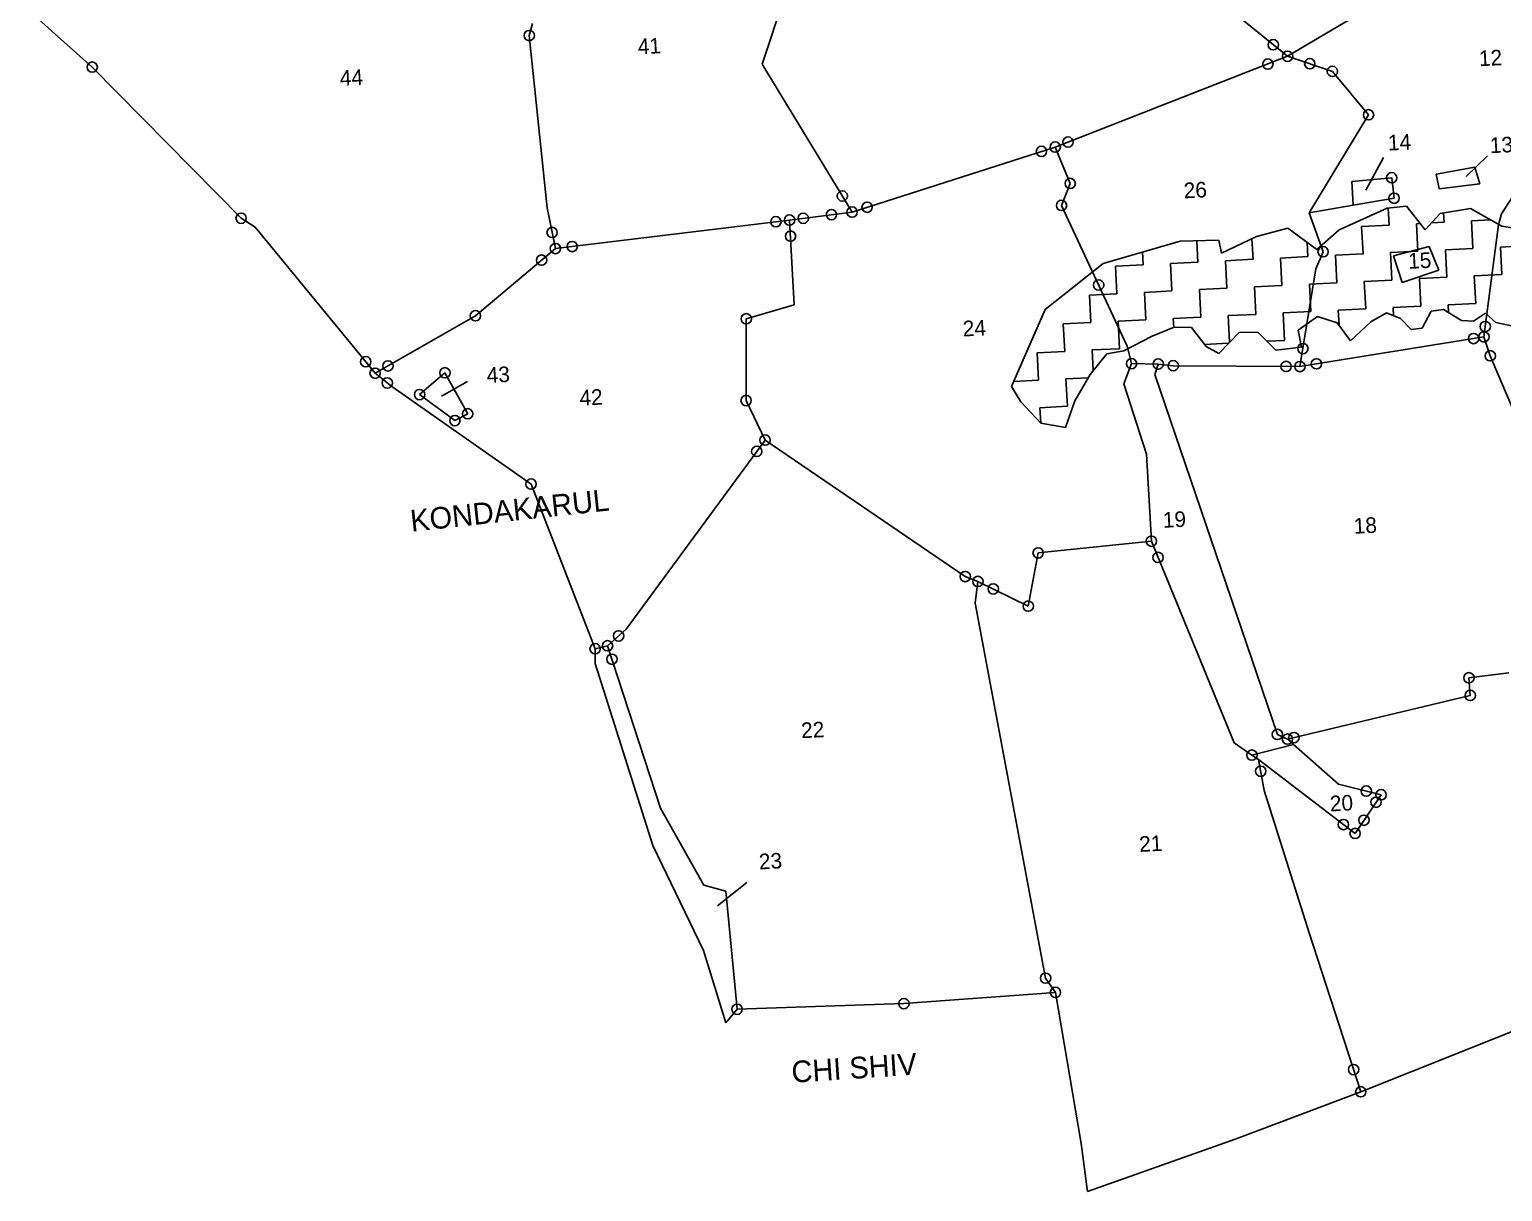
# Model space of a CAD drawing. Header units: metres. Extents: x 307107 to 311438, y 1924010 to 1927669.
# Drawn here: x 307116 to 308797, y 1924193 to 1925520 of the extents above; entities that cross this region are included whole.
import ezdxf

# ---------------------------------------------------------------- set-up
doc = ezdxf.new("R2010")
doc.units = ezdxf.units.M
for name, color, linetype in [('POLY_HATCH', 12, 'Continuous'), ('POLY_PARCEL', 6, 'Continuous'), ('TEXT_MAPOUT', 7, 'Continuous'), ('TEXT_PARCEL', 7, 'Continuous'), ('V_BOUND_LINE', 7, 'Continuous')]:
    doc.layers.add(name, color=color, linetype=linetype)
doc.styles.add('TEXT_MAP', font='')
doc.styles.get('TEXT_MAP').set_extended_font_data('Kruti Dev 050')
doc.dimstyles.get("Standard").update_dxf_attribs({"dimtxt": 0.18, "dimasz": 0.18, "dimexe": 0.18, "dimexo": 0.0625, "dimgap": 0.09, "dimtad": 0, "dimtih": 1, "dimtoh": 1, "dimdec": 4, "dimzin": 0, "dimdsep": 46, "dimtxsty": 'Standard', "dimcen": 0.09, "dimadec": 0, "dimazin": 0, "dimtfac": 1, "dimtdec": 4, "dimtofl": 0, "dimtmove": 0, "dimatfit": 3, "dimfxl": 1, "dimtolj": 1, "dimtzin": 0, "dimarcsym": 0})

msp = doc.modelspace()

# ---------------------------------------------------------------- linework, layer by layer
for centre in [(307686.2, 1925512.7), (308535.1, 1925502.2), (308528.9, 1925480.1), (308551.5, 1925489), (308576.8, 1925480.5), (307187.5, 1925476.6), (308602.5, 1925471.8), (308643.8, 1925422.2), (308270.6, 1925380.4), (308286.3, 1925385.4), (308300.9, 1925391.1), (308303.4, 1925343.8), (308670.2, 1925350.4), (308043.4, 1925329.5), (308672.9, 1925327), (308054.5, 1925311.2), (308071.7, 1925316.7), (308293.5, 1925318.8), (307357.4, 1925304.1), (307967.6, 1925300.1), (307983.2, 1925302), (307998.8, 1925304), (308031, 1925308.2), (307712.3, 1925287.9), (307984.3, 1925283.7), (307716, 1925269.5), (307735.2, 1925271.8), (308592, 1925265.9), (307700.3, 1925256.3), (308335.8, 1925227.9), (307624.7, 1925192.8), (307933.8, 1925189.3), (308777, 1925180.5), (308763.7, 1925166.8), (308775.5, 1925168.7), (308568.9, 1925155.3), (308782.7, 1925147.1), (307499.6, 1925140.3), (307510.3, 1925127.2), (307525, 1925135.6), (307590, 1925127.7), (308373.4, 1925138.1), (308403.9, 1925137.7), (308421, 1925135.8), (308549.7, 1925134.9), (308565.5, 1925134.8), (308584.3, 1925137.9), (307524.2, 1925116.1), (307561.1, 1925102.8), (307933.6, 1925095.9), (307615.9, 1925080.9), (307601.3, 1925073.1), (307955.2, 1925050.9), (307945.7, 1925038), (307688.2, 1925000.7), (308396, 1924935.4), (308266.8, 1924922), (308403.6, 1924916.9), (308183.7, 1924895.1), (308198.1, 1924889.5), (308215.6, 1924880.9), (308255.6, 1924861.3), (307788.1, 1924827.3), (307761.3, 1924812.7), (307775.5, 1924816), (307780.5, 1924800.7), (308758.4, 1924779.5), (308759.9, 1924759.4), (308539.8, 1924714.8), (308551.3, 1924709.5), (308558.7, 1924711.2), (308510.8, 1924691.2), (308520.8, 1924672.8), (308641.2, 1924650.2), (308658.1, 1924646), (308652.4, 1924637.5), (308615.1, 1924612), (308638.6, 1924616.9), (308628.5, 1924601.8), (308275.3, 1924436.6), (308286.6, 1924420.4), (308113.7, 1924407.5), (307923.3, 1924401.1), (308626.8, 1924332.2), (308635, 1924306.9)]:
    msp.add_circle(centre, 5.89)
at = {"layer": 'POLY_HATCH'}
for p, q in [((308665.2, 1925315.5), (308687, 1925317.7)), ((308687, 1925317.7), (308708.6, 1925291)), ((308610.2, 1925290.9), (308665.2, 1925315.5)), ((308708.6, 1925291), (308725.4, 1925309.6)), ((308725.4, 1925309.6), (308760.1, 1925315.3)), ((308760.1, 1925315.3), (308796, 1925295.1)), ((308476.1, 1925264.2), (308515.9, 1925283.1)), ((308515.9, 1925283.1), (308551.6, 1925292.6)), ((308551.6, 1925292.6), (308584.8, 1925268.5)), ((308584.8, 1925268.5), (308610.2, 1925290.9)), ((308796, 1925295.1), (308817.2, 1925291.8)), ((308341, 1925252.6), (308428.9, 1925278.1)), ((308428.9, 1925278.1), (308472.8, 1925279.1)), ((308472.8, 1925279.1), (308476.1, 1925264.2)), ((308274.9, 1925199.8), (308341, 1925252.6)), ((308236.3, 1925112.2), (308274.9, 1925199.8)), ((308729.4, 1925199.9), (308715.2, 1925198.1)), ((308749.8, 1925187.5), (308729.4, 1925199.9)), ((308585.6, 1925192), (308563.4, 1925176.2)), ((308608, 1925184.8), (308585.6, 1925192)), ((308623.3, 1925164), (308608, 1925184.8)), ((308646.5, 1925185.8), (308623.3, 1925164)), ((308664.4, 1925196), (308646.5, 1925185.8)), ((308680.4, 1925189.7), (308664.4, 1925196)), ((308692.6, 1925177), (308680.4, 1925189.7)), ((308715.2, 1925198.1), (308705, 1925178.7)), ((308763.7, 1925186.6), (308749.8, 1925187.5)), ((308777.1, 1925195.7), (308763.7, 1925186.6)), ((308789.2, 1925185.2), (308777.1, 1925195.7)), ((308812.4, 1925180.2), (308789.2, 1925185.2)), ((308396.8, 1925169.5), (308364.7, 1925152.7)), ((308422, 1925179.6), (308396.8, 1925169.5)), ((308441.7, 1925179.4), (308422, 1925179.6)), ((308458.5, 1925157.8), (308441.7, 1925179.4)), ((308496.3, 1925173.8), (308472.8, 1925149.7)), ((308517.4, 1925174.1), (308496.3, 1925173.8)), ((308538.2, 1925153.6), (308517.4, 1925174.1)), ((308563.4, 1925176.2), (308567.3, 1925157.1)), ((308705, 1925178.7), (308692.6, 1925177)), ((308345.1, 1925149.2), (308326.1, 1925125.8)), ((308364.7, 1925152.7), (308345.1, 1925149.2)), ((308472.8, 1925149.7), (308458.5, 1925157.8)), ((308567.3, 1925157.1), (308538.2, 1925153.6)), ((308326.1, 1925125.8), (308308.7, 1925095.7)), ((308247.2, 1925094.7), (308236.3, 1925112.2)), ((308270, 1925070.2), (308247.2, 1925094.7)), ((308308.7, 1925095.7), (308298.2, 1925065.4)), ((308298.2, 1925065.4), (308270, 1925070.2))]:
    msp.add_line(p, q, dxfattribs=at)
at = {"layer": 'POLY_HATCH', "linetype": 'Continuous', "ltscale": 10}
for p, q in [((308667.3, 1925296.3), (308666.3, 1925315.6)), ((308715.6, 1925298.8), (308730, 1925299.5)), ((308730, 1925299.5), (308729.5, 1925310.2)), ((308761.4, 1925301), (308783.5, 1925302.1)), ((308762.9, 1925269.7), (308761.4, 1925301)), ((308635.9, 1925294.8), (308667.3, 1925296.3)), ((308637.5, 1925263.4), (308635.9, 1925294.8)), ((308698.6, 1925297.9), (308702.8, 1925298.1)), ((308700.2, 1925266.5), (308698.6, 1925297.9)), ((308449.2, 1925254), (308448, 1925278.5)), ((308512, 1925257.2), (308510.8, 1925280.6)), ((308574.7, 1925260.3), (308573.9, 1925276.4)), ((308668.8, 1925265), (308700.2, 1925266.5)), ((308731.6, 1925268.1), (308762.9, 1925269.7)), ((308733.1, 1925236.7), (308731.6, 1925268.1)), ((308794.3, 1925271.2), (308825.7, 1925272.8)), ((308795.9, 1925239.9), (308794.3, 1925271.2)), ((308355.1, 1925249.3), (308386.5, 1925250.9)), ((308356.7, 1925218), (308355.1, 1925249.3)), ((308386.5, 1925250.9), (308385.8, 1925265.6)), ((308417.9, 1925252.5), (308449.2, 1925254)), ((308419.4, 1925221.1), (308417.9, 1925252.5)), ((308480.6, 1925255.6), (308512, 1925257.2)), ((308482.2, 1925224.2), (308480.6, 1925255.6)), ((308543.3, 1925258.7), (308574.7, 1925260.3)), ((308544.9, 1925227.4), (308543.3, 1925258.7)), ((308606.1, 1925261.9), (308637.5, 1925263.4)), ((308607.7, 1925230.5), (308606.1, 1925261.9)), ((308670.4, 1925233.6), (308668.8, 1925265)), ((308639, 1925232), (308670.4, 1925233.6)), ((308640.6, 1925200.7), (308639, 1925232)), ((308701.8, 1925235.2), (308733.1, 1925236.7)), ((308703.3, 1925203.8), (308701.8, 1925235.2)), ((308764.5, 1925238.3), (308795.9, 1925239.9)), ((308766.1, 1925206.9), (308764.5, 1925238.3)), ((308325.3, 1925216.4), (308356.7, 1925218)), ((308326.9, 1925185), (308325.3, 1925216.4)), ((308388.1, 1925219.5), (308419.4, 1925221.1)), ((308389.6, 1925188.2), (308388.1, 1925219.5)), ((308450.8, 1925222.7), (308482.2, 1925224.2)), ((308452.4, 1925191.3), (308450.8, 1925222.7)), ((308513.5, 1925225.8), (308544.9, 1925227.4)), ((308515.1, 1925194.4), (308513.5, 1925225.8)), ((308576.3, 1925228.9), (308607.7, 1925230.5)), ((308577.8, 1925197.5), (308576.3, 1925228.9)), ((308293.6, 1925214.8), (308294, 1925214.8)), ((308294, 1925214.8), (308293.9, 1925215.1)), ((308609.2, 1925199.1), (308640.6, 1925200.7)), ((308610.1, 1925181.9), (308609.2, 1925199.1)), ((308672, 1925202.2), (308703.3, 1925203.8)), ((308672.4, 1925192.8), (308672, 1925202.2)), ((308734.7, 1925205.4), (308766.1, 1925206.9)), ((308735.1, 1925196.4), (308734.7, 1925205.4)), ((308295.5, 1925183.5), (308326.9, 1925185)), ((308297.1, 1925152.1), (308295.5, 1925183.5)), ((308358.3, 1925186.6), (308389.6, 1925188.2)), ((308359.8, 1925155.2), (308358.3, 1925186.6)), ((308421, 1925189.7), (308452.4, 1925191.3)), ((308421.5, 1925179.4), (308421, 1925189.7)), ((308483.7, 1925192.9), (308515.1, 1925194.4)), ((308485.3, 1925162.5), (308483.7, 1925192.9)), ((308546.5, 1925196), (308577.8, 1925197.5)), ((308548, 1925164.6), (308546.5, 1925196)), ((308265.7, 1925150.5), (308297.1, 1925152.1)), ((308267.3, 1925119.2), (308265.7, 1925150.5)), ((308328.4, 1925153.7), (308359.8, 1925155.2)), ((308329.6, 1925130.1), (308328.4, 1925153.7)), ((308456.8, 1925160.1), (308484.2, 1925161.4)), ((308528.1, 1925163.6), (308548, 1925164.6)), ((308238.7, 1925117.7), (308267.3, 1925119.2)), ((308298.6, 1925120.7), (308323.9, 1925122)), ((308300.2, 1925089.4), (308298.6, 1925120.7)), ((308268.8, 1925087.8), (308300.2, 1925089.4)), ((308269.7, 1925070.5), (308268.8, 1925087.8))]:
    msp.add_line(p, q, dxfattribs=at)
at = {"layer": 'POLY_PARCEL'}
for p, q in [((308298.4, 1925694), (308551.5, 1925489)), ((307951.8, 1925480), (307997.1, 1925615.5)), ((308551.5, 1925489), (308683.1, 1925567.1)), ((307686.2, 1925512.7), (307689.7, 1925526.6)), ((307706.6, 1925316), (307686.2, 1925512.7)), ((308286.3, 1925385.4), (308551.5, 1925489)), ((308551.5, 1925489), (308602.5, 1925471.8)), ((308054.5, 1925311.2), (307951.8, 1925480)), ((308602.5, 1925471.8), (308643.8, 1925422.2)), ((308643.8, 1925422.2), (308576, 1925310.1)), ((308054.5, 1925311.2), (308286.3, 1925385.4)), ((308286.3, 1925385.4), (308303.4, 1925343.8)), ((308670.2, 1925350.4), (308624.6, 1925345.9)), ((308672.9, 1925327), (308670.2, 1925350.4)), ((308764.9, 1925362.3), (308721, 1925354.3)), ((308721, 1925354.3), (308724.4, 1925337.5)), ((308770.7, 1925343.4), (308764.9, 1925362.3)), ((308303.4, 1925343.8), (308293.5, 1925318.8)), ((308624.6, 1925345.9), (308626.4, 1925318.9)), ((308724.4, 1925337.5), (308770.7, 1925343.4)), ((308795.5, 1925309.2), (308821.4, 1925349.2)), ((308293.5, 1925318.8), (308368.3, 1925158.1)), ((308576, 1925310.1), (308626.4, 1925318.9)), ((308626.4, 1925318.9), (308672.9, 1925327)), ((307716, 1925269.5), (307706.6, 1925316)), ((307716, 1925269.5), (307983.2, 1925302)), ((307983.2, 1925302), (308054.5, 1925311.2)), ((307988.6, 1925205.1), (307983.2, 1925302)), ((308576, 1925310.1), (308592, 1925265.9)), ((308792, 1925296.5), (308795.5, 1925309.2)), ((308775.5, 1925168.7), (308792, 1925296.5)), ((307624.7, 1925192.8), (307716, 1925269.5)), ((308592, 1925265.9), (308583.8, 1925246.5)), ((308672.4, 1925261.1), (308712.8, 1925271.8)), ((308712.8, 1925271.8), (308724.1, 1925244.8)), ((308682.2, 1925230.7), (308672.4, 1925261.1)), ((308583.8, 1925246.5), (308565.5, 1925134.8)), ((308724.1, 1925244.8), (308682.2, 1925230.7)), ((307933.8, 1925189.3), (307988.6, 1925205.1)), ((307510.3, 1925127.2), (307624.7, 1925192.8)), ((307933.6, 1925095.9), (307933.8, 1925189.3)), ((308565.5, 1925134.8), (308775.5, 1925168.7)), ((308775.5, 1925168.7), (308782.7, 1925147.1)), ((308368.3, 1925158.1), (308373.4, 1925138.1)), ((308364.7, 1925115.2), (308373.4, 1925138.1)), ((308373.4, 1925138.1), (308403.9, 1925137.7)), ((308403.9, 1925137.7), (308399.8, 1925125.9)), ((308421, 1925135.8), (308403.9, 1925137.7)), ((308565.5, 1925134.8), (308421, 1925135.8)), ((308782.7, 1925147.1), (308878.2, 1924921.6)), ((307561.1, 1925102.8), (307590, 1925127.7)), ((307590, 1925127.7), (307615.9, 1925080.9)), ((308390.4, 1925034.6), (308364.7, 1925115.2)), ((308399.8, 1925125.9), (308539.8, 1924714.8)), ((307601.3, 1925073.1), (307561.1, 1925102.8)), ((307615.9, 1925080.9), (307601.3, 1925073.1)), ((307955.2, 1925050.9), (307933.6, 1925095.9)), ((307796.6, 1924835), (307955.2, 1925050.9)), ((307955.2, 1925050.9), (308183.7, 1924895.1)), ((308396, 1924935.4), (308390.4, 1925034.6)), ((308396, 1924935.4), (308266.8, 1924922)), ((308490.5, 1924705.1), (308396, 1924935.4)), ((308266.8, 1924922), (308255.6, 1924861.3)), ((308183.7, 1924895.1), (308198.1, 1924889.5)), ((308198.1, 1924889.5), (308195, 1924864.6)), ((308255.6, 1924861.3), (308198.1, 1924889.5)), ((308195, 1924864.6), (308275.3, 1924436.6)), ((307775.5, 1924816), (307796.6, 1924835)), ((307775.5, 1924816), (307761.3, 1924812.7)), ((307835.8, 1924630.5), (307775.5, 1924816)), ((308804, 1924785.2), (308758.4, 1924779.5)), ((308758.4, 1924779.5), (308759.9, 1924759.4)), ((308759.9, 1924759.4), (308551.3, 1924709.5)), ((308539.8, 1924714.8), (308551.3, 1924709.5)), ((308510.8, 1924691.2), (308490.5, 1924705.1)), ((308558.3, 1924703.3), (308510.8, 1924691.2)), ((308551.3, 1924709.5), (308558.3, 1924703.3)), ((308558.3, 1924703.3), (308609.6, 1924658)), ((308518.3, 1924686.1), (308510.8, 1924691.2)), ((308518.3, 1924686.1), (308524.8, 1924650.8)), ((308628.5, 1924601.8), (308518.3, 1924686.1)), ((308524.8, 1924650.8), (308576.2, 1924488.3)), ((308609.6, 1924658), (308658.1, 1924646)), ((308658.1, 1924646), (308628.5, 1924601.8)), ((307885.2, 1924542.9), (307835.8, 1924630.5)), ((307910.6, 1924536), (307885.2, 1924542.9)), ((307923.3, 1924401.1), (307910.6, 1924536)), ((308576.2, 1924488.3), (308635, 1924306.9)), ((308275.3, 1924436.6), (308286.6, 1924420.4))]:
    msp.add_line(p, q, dxfattribs=at)
at = {"layer": 'V_BOUND_LINE'}
for p, q in [((307115.9, 1925540.4), (307187.5, 1925476.6)), ((307187.5, 1925476.6), (307357.4, 1925304.1)), ((307357.4, 1925304.1), (307373.5, 1925294.1)), ((307373.5, 1925294.1), (307510.3, 1925127.2)), ((307510.3, 1925127.2), (307529.3, 1925112)), ((307529.3, 1925112), (307688.2, 1925000.7)), ((307688.2, 1925000.7), (307761.3, 1924812.7)), ((307761.3, 1924812.7), (307761.2, 1924795.9)), ((307761.2, 1924795.9), (307827.2, 1924588)), ((307827.2, 1924588), (307885.1, 1924468.2)), ((307885.1, 1924468.2), (307910.3, 1924385.5)), ((308113.7, 1924407.5), (308286.6, 1924420.4)), ((308286.6, 1924420.4), (308316, 1924247.9)), ((307910.3, 1924385.5), (307923.3, 1924401.1)), ((307923.3, 1924401.1), (308113.7, 1924407.5)), ((308635, 1924306.9), (308807.5, 1924375.9)), ((308492.7, 1924253.3), (308635, 1924306.9)), ((308316, 1924247.9), (308323.3, 1924193)), ((308323.3, 1924193), (308492.7, 1924253.3))]:
    msp.add_line(p, q, dxfattribs=at)

# ---------------------------------------------------------------- texts
at = {"layer": 'TEXT_MAPOUT'}
for s, rotation, p in [('KONDAKARUL', 6.1388, (307551.8, 1924946.2)), ('CHI SHIV', 3.8072, (307986.2, 1924317.1))]:
    msp.add_text(s, height=24.73, rotation=rotation, dxfattribs=at).set_placement(p)
at = {"layer": 'TEXT_PARCEL', "style": 'TEXT_MAP'}
for s, p in [('41', (307810.4, 1925491.2)), ('12', (308770.2, 1925477.6)), ('44', (307470.4, 1925455.2)), ('14', (308666.3, 1925381.3)), ('13', (308782.6, 1925378.3)), ('26', (308433.3, 1925326.8)), ('15', (308689.4, 1925246.3)), ('24', (308181.2, 1925169.1)), ('43', (307638, 1925116)), ('42', (307743.9, 1925090.1)), ('19', (308409.5, 1924950.7)), ('18', (308627.3, 1924943.9)), ('22', (307996.8, 1924710.5)), ('20', (308600.1, 1924626.9)), ('21', (308382.5, 1924580.7)), ('23', (307948.6, 1924560.7))]:
    msp.add_text(s, height=17.81, rotation=2.8535, dxfattribs=at).set_placement(p)

# ---------------------------------------------------------------- leaders
for points in [[(308661, 1925373.6), (308640.8, 1925336)], [(308779.7, 1925375.5), (308755.2, 1925351.6)], [(307615.6, 1925117.8), (307585.9, 1925101)], [(307934.5, 1924545.8), (307901.1, 1924519.2)]]:
    msp.add_leader(points, dimstyle='Standard', override={"dimtxt": 2.5, "dimasz": 2.5, "dimexe": 1.25, "dimexo": 0.625, "dimgap": 0.625, "dimtad": 1, "dimtih": 0, "dimtoh": 0, "dimzin": 8, "dimcen": 2.5, "dimtofl": 1})

doc.saveas('drawing.dxf')
